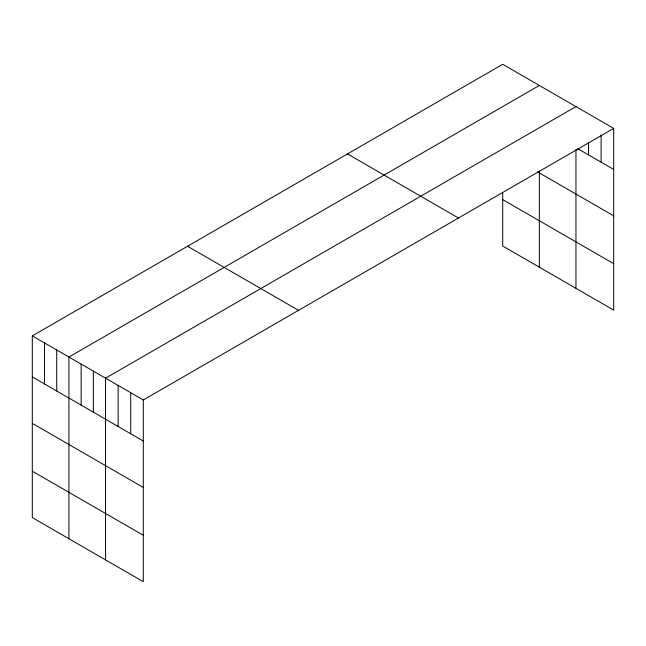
<?xml version="1.0" encoding="UTF-8"?>
<svg xmlns="http://www.w3.org/2000/svg" width="646" height="646" viewBox="0 0 646 646"><rect width="100%" height="100%" fill="white"/><g stroke="black" fill="none" stroke-linecap="round" stroke-linejoin="round"><path stroke-width="0.97" d="M613.7 128.393L143.299 399.971L143.299 581.699L32.3 517.607L32.3 335.888L502.701 64.301L613.7 128.393L613.7 310.112L502.701 246.029L502.701 192.629M539.329 85.45L68.928 357.036L68.928 538.756M575.957 106.598L105.556 378.185L105.556 559.904M577.637 148.612L613.7 169.43M537.585 171.909L613.7 215.853M502.701 199.606L613.7 263.689M347.467 153.926L458.466 218.009M187.534 246.263L298.533 310.355M32.3 335.888L143.299 399.971M32.3 376.925L143.299 441.016M32.3 423.356L143.299 487.439M32.3 471.184L143.299 535.268M601.119 135.143L601.119 162.17M588.538 142.895L588.538 154.903M575.957 149.573L575.957 288.326M539.329 170.98L539.329 267.178M130.718 392.711L130.718 433.749M118.137 385.444L118.137 426.489M93.347 371.135L93.347 412.172M81.138 364.086L81.138 405.123M56.719 349.987L56.719 391.024M44.509 342.937L44.509 383.974"/></g></svg>
